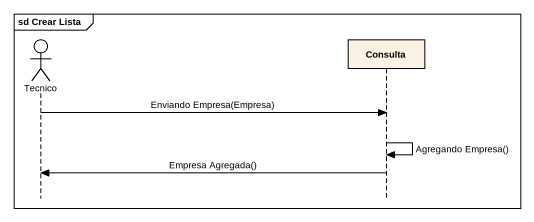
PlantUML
@startuml
mainframe sd Crear Lista
hide footbox
actor Tecnico
participant Consulta

Tecnico -> Consulta : Enviando Empresa(Empresa)
Consulta -> Consulta : Agregando Empresa()
Consulta -> Tecnico : Empresa Agregada()
@enduml
